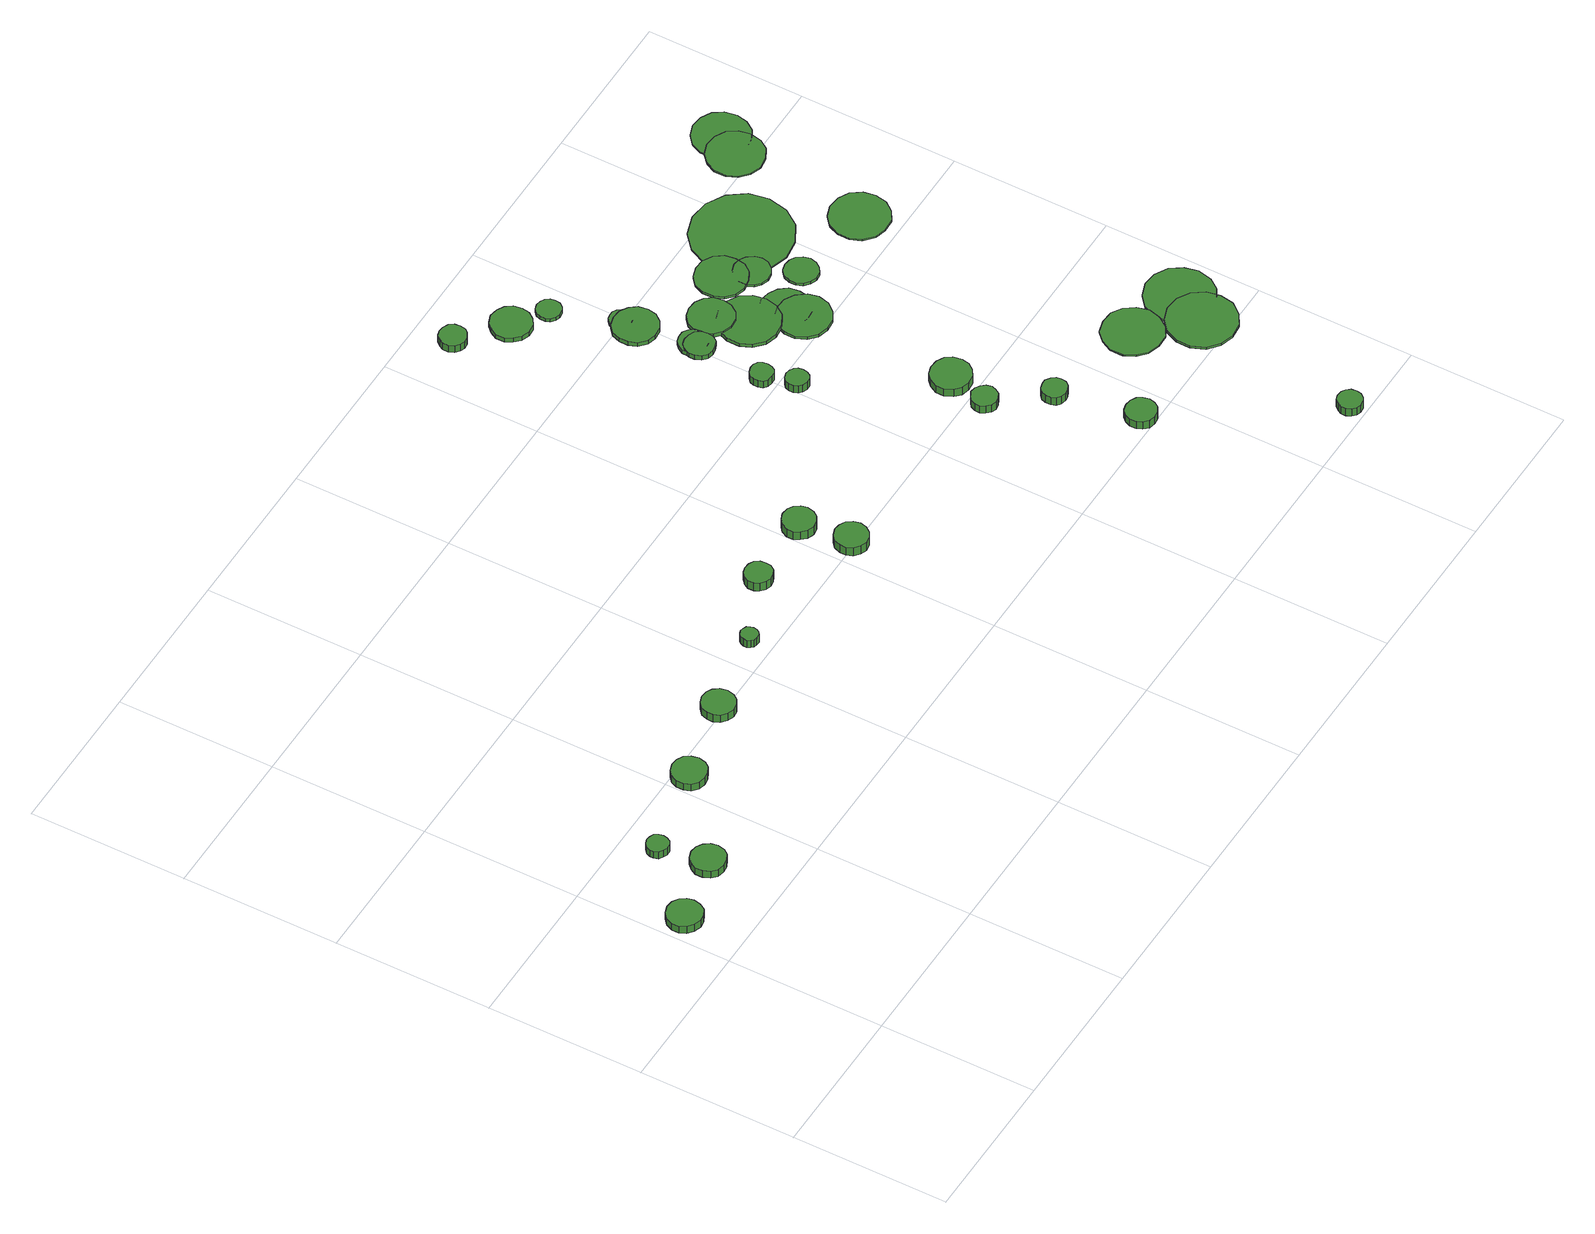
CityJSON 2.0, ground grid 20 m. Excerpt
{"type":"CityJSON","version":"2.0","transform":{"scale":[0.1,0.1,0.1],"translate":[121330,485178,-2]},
"CityObjects":{
"tree1":{"type":"SolitaryVegetationObject","attributes":{"function":"something"},"geometry":[{"type":"MultiSurface","lod":"1","boundaries":[[[0,1,2,3,4,5,6,7,8,9,10,11,12,13,14]],[[15,16,17,18,19,20,21,22,23,24,25,26,27,28,29]],[[0,29,28,1]],[[1,28,27,2]],[[2,27,26,3]],[[3,26,25,4]],[[4,25,24,5]],[[5,24,23,6]],[[6,23,22,7]],[[7,22,21,8]],[[8,21,20,9]],[[9,20,19,10]],[[10,19,18,11]],[[11,18,17,12]],[[12,17,16,13]],[[13,16,15,14]],[[14,15,29,0]]]}]},
"tree2":{"type":"SolitaryVegetationObject","attributes":{"function":"something"},"geometry":[{"type":"MultiSurface","lod":"1","boundaries":[[[30,31,32,33,34,35,36,37,38,39,40,41,42,43,44]],[[45,46,47,48,49,50,51,52,53,54,55,56,57,58,59]],[[30,59,58,31]],[[31,58,57,32]],[[32,57,56,33]],[[33,56,55,34]],[[34,55,54,35]],[[35,54,53,36]],[[36,53,52,37]],[[37,52,51,38]],[[38,51,50,39]],[[39,50,49,40]],[[40,49,48,41]],[[41,48,47,42]],[[42,47,46,43]],[[43,46,45,44]],[[44,45,59,30]]]}]},
"tree3":{"type":"SolitaryVegetationObject","attributes":{"function":"something"},"geometry":[{"type":"MultiSurface","lod":"1","boundaries":[[[60,61,62,63,64,65,66,67,68,69,70,71,72,73,74]],[[75,76,77,78,79,80,81,82,83,84,85,86,87,88,89]],[[60,89,88,61]],[[61,88,87,62]],[[62,87,86,63]],[[63,86,85,64]],[[64,85,84,65]],[[65,84,83,66]],[[66,83,82,67]],[[67,82,81,68]],[[68,81,80,69]],[[69,80,79,70]],[[70,79,78,71]],[[71,78,77,72]],[[72,77,76,73]],[[73,76,75,74]],[[74,75,89,60]]]}]},
"tree4":{"type":"SolitaryVegetationObject","attributes":{"function":"something"},"geometry":[{"type":"MultiSurface","lod":"1","boundaries":[[[90,91,92,93,94,95,96,97,98,99,100,101,102,103,104]],[[105,106,107,108,109,110,111,112,113,114,115,116,117,118,119]],[[90,119,118,91]],[[91,118,117,92]],[[92,117,116,93]],[[93,116,115,94]],[[94,115,114,95]],[[95,114,113,96]],[[96,113,112,97]],[[97,112,111,98]],[[98,111,110,99]],[[99,110,109,100]],[[100,109,108,101]],[[101,108,107,102]],[[102,107,106,103]],[[103,106,105,104]],[[104,105,119,90]]]}]},
"tree5":{"type":"SolitaryVegetationObject","attributes":{"function":"something"},"geometry":[{"type":"MultiSurface","lod":"1","boundaries":[[[120,121,122,123,124,125,126,127,128,129,130,131,132,133,134]],[[135,136,137,138,139,140,141,142,143,144,145,146,147,148,149]],[[120,149,148,121]],[[121,148,147,122]],[[122,147,146,123]],[[123,146,145,124]],[[124,145,144,125]],[[125,144,143,126]],[[126,143,142,127]],[[127,142,141,128]],[[128,141,140,129]],[[129,140,139,130]],[[130,139,138,131]],[[131,138,137,132]],[[132,137,136,133]],[[133,136,135,134]],[[134,135,149,120]]]}]},
"tree6":{"type":"SolitaryVegetationObject","attributes":{"function":"something"},"geometry":[{"type":"MultiSurface","lod":"1","boundaries":[[[150,151,152,153,154,155,156,157,158,159,160,161,162,163,164]],[[165,166,167,168,169,170,171,172,173,174,175,176,177,178,179]],[[150,179,178,151]],[[151,178,177,152]],[[152,177,176,153]],[[153,176,175,154]],[[154,175,174,155]],[[155,174,173,156]],[[156,173,172,157]],[[157,172,171,158]],[[158,171,170,159]],[[159,170,169,160]],[[160,169,168,161]],[[161,168,167,162]],[[162,167,166,163]],[[163,166,165,164]],[[164,165,179,150]]]}]},
"tree7":{"type":"SolitaryVegetationObject","attributes":{"function":"something"},"geometry":[{"type":"MultiSurface","lod":"1","boundaries":[[[180,181,182,183,184,185,186,187,188,189,190,191,192,193,194]],[[195,196,197,198,199,200,201,202,203,204,205,206,207,208,209]],[[180,209,208,181]],[[181,208,207,182]],[[182,207,206,183]],[[183,206,205,184]],[[184,205,204,185]],[[185,204,203,186]],[[186,203,202,187]],[[187,202,201,188]],[[188,201,200,189]],[[189,200,199,190]],[[190,199,198,191]],[[191,198,197,192]],[[192,197,196,193]],[[193,196,195,194]],[[194,195,209,180]]]}]},
"tree8":{"type":"SolitaryVegetationObject","attributes":{"function":"something"},"geometry":[{"type":"MultiSurface","lod":"1","boundaries":[[[210,211,212,213,214,215,216,217,218,219,220,221,222,223,224]],[[225,226,227,228,229,230,231,232,233,234,235,236,237,238,239]],[[210,239,238,211]],[[211,238,237,212]],[[212,237,236,213]],[[213,236,235,214]],[[214,235,234,215]],[[215,234,233,216]],[[216,233,232,217]],[[217,232,231,218]],[[218,231,230,219]],[[219,230,229,220]],[[220,229,228,221]],[[221,228,227,222]],[[222,227,226,223]],[[223,226,225,224]],[[224,225,239,210]]]}]},
"tree9":{"type":"SolitaryVegetationObject","attributes":{"function":"something"},"geometry":[{"type":"MultiSurface","lod":"1","boundaries":[[[240,241,242,243,244,245,246,247,248,249,250,251,252,253,254]],[[255,256,257,258,259,260,261,262,263,264,265,266,267,268,269]],[[240,269,268,241]],[[241,268,267,242]],[[242,267,266,243]],[[243,266,265,244]],[[244,265,264,245]],[[245,264,263,246]],[[246,263,262,247]],[[247,262,261,248]],[[248,261,260,249]],[[249,260,259,250]],[[250,259,258,251]],[[251,258,257,252]],[[252,257,256,253]],[[253,256,255,254]],[[254,255,269,240]]]}]},
"tree10":{"type":"SolitaryVegetationObject","attributes":{"function":"something"},"geometry":[{"type":"MultiSurface","lod":"1","boundaries":[[[270,271,272,273,274,275,276,277,278,279,280,281,282,283,284]],[[285,286,287,288,289,290,291,292,293,294,295,296,297,298,299]],[[270,299,298,271]],[[271,298,297,272]],[[272,297,296,273]],[[273,296,295,274]],[[274,295,294,275]],[[275,294,293,276]],[[276,293,292,277]],[[277,292,291,278]],[[278,291,290,279]],[[279,290,289,280]],[[280,289,288,281]],[[281,288,287,282]],[[282,287,286,283]],[[283,286,285,284]],[[284,285,299,270]]]}]},
"tree11":{"type":"SolitaryVegetationObject","attributes":{"function":"something"},"geometry":[{"type":"MultiSurface","lod":"1","boundaries":[[[300,301,302,303,304,305,306,307,308,309,310,311,312,313,314]],[[315,316,317,318,319,320,321,322,323,324,325,326,327,328,329]],[[300,329,328,301]],[[301,328,327,302]],[[302,327,326,303]],[[303,326,325,304]],[[304,325,324,305]],[[305,324,323,306]],[[306,323,322,307]],[[307,322,321,308]],[[308,321,320,309]],[[309,320,319,310]],[[310,319,318,311]],[[311,318,317,312]],[[312,317,316,313]],[[313,316,315,314]],[[314,315,329,300]]]}]},
"tree12":{"type":"SolitaryVegetationObject","attributes":{"function":"something"},"geometry":[{"type":"MultiSurface","lod":"1","boundaries":[[[330,331,332,333,334,335,336,337,338,339,340,341,342,343,344]],[[345,346,347,348,349,350,351,352,353,354,355,356,357,358,359]],[[330,359,358,331]],[[331,358,357,332]],[[332,357,356,333]],[[333,356,355,334]],[[334,355,354,335]],[[335,354,353,336]],[[336,353,352,337]],[[337,352,351,338]],[[338,351,350,339]],[[339,350,349,340]],[[340,349,348,341]],[[341,348,347,342]],[[342,347,346,343]],[[343,346,345,344]],[[344,345,359,330]]]}]},
"tree13":{"type":"SolitaryVegetationObject","attributes":{"function":"something"},"geometry":[{"type":"MultiSurface","lod":"1","boundaries":[[[360,361,362,363,364,365,366,367,368,369,370,371,372,373,374]],[[375,376,377,378,379,380,381,382,383,384,385,386,387,388,389]],[[360,389,388,361]],[[361,388,387,362]],[[362,387,386,363]],[[363,386,385,364]],[[364,385,384,365]],[[365,384,383,366]],[[366,383,382,367]],[[367,382,381,368]],[[368,381,380,369]],[[369,380,379,370]],[[370,379,378,371]],[[371,378,377,372]],[[372,377,376,373]],[[373,376,375,374]],[[374,375,389,360]]]}]},
"tree14":{"type":"SolitaryVegetationObject","attributes":{"function":"something"},"geometry":[{"type":"MultiSurface","lod":"1","boundaries":[[[390,391,392,393,394,395,396,397,398,399,400,401,402,403,404]],[[405,406,407,408,409,410,411,412,413,414,415,416,417,418,419]],[[390,419,418,391]],[[391,418,417,392]],[[392,417,416,393]],[[393,416,415,394]],[[394,415,414,395]],[[395,414,413,396]],[[396,413,412,397]],[[397,412,411,398]],[[398,411,410,399]],[[399,410,409,400]],[[400,409,408,401]],[[401,408,407,402]],[[402,407,406,403]],[[403,406,405,404]],[[404,405,419,390]]]}]},
"tree15":{"type":"SolitaryVegetationObject","attributes":{"function":"something"},"geometry":[{"type":"MultiSurface","lod":"1","boundaries":[[[420,421,422,423,424,425,426,427,428,429,430,431,432,433,434]],[[435,436,437,438,439,440,441,442,443,444,445,446,447,448,449]],[[420,449,448,421]],[[421,448,447,422]],[[422,447,446,423]],[[423,446,445,424]],[[424,445,444,425]],[[425,444,443,426]],[[426,443,442,427]],[[427,442,441,428]],[[428,441,440,429]],[[429,440,439,430]],[[430,439,438,431]],[[431,438,437,432]],[[432,437,436,433]],[[433,436,435,434]],[[434,435,449,420]]]}]},
"tree16":{"type":"SolitaryVegetationObject","attributes":{"function":"something"},"geometry":[{"type":"MultiSurface","lod":"1","boundaries":[[[450,451,452,453,454,455,456,457,458,459,460,461,462,463,464]],[[465,466,467,468,469,470,471,472,473,474,475,476,477,478,479]],[[450,479,478,451]],[[451,478,477,452]],[[452,477,476,453]],[[453,476,475,454]],[[454,475,474,455]],[[455,474,473,456]],[[456,473,472,457]],[[457,472,471,458]],[[458,471,470,459]],[[459,470,469,460]],[[460,469,468,461]],[[461,468,467,462]],[[462,467,466,463]],[[463,466,465,464]],[[464,465,479,450]]]}]},
"tree17":{"type":"SolitaryVegetationObject","attributes":{"function":"something"},"geometry":[{"type":"MultiSurface","lod":"1","boundaries":[[[480,481,482,483,484,485,486,487,488,489,490,491,492,493,494]],[[495,496,497,498,499,500,501,502,503,504,505,506,507,508,509]],[[480,509,508,481]],[[481,508,507,482]],[[482,507,506,483]],[[483,506,505,484]],[[484,505,504,485]],[[485,504,503,486]],[[486,503,502,487]],[[487,502,501,488]],[[488,501,500,489]],[[489,500,499,490]],[[490,499,498,491]],[[491,498,497,492]],[[492,497,496,493]],[[493,496,495,494]],[[494,495,509,480]]]}]},
"tree18":{"type":"SolitaryVegetationObject","attributes":{"function":"something"},"geometry":[{"type":"MultiSurface","lod":"1","boundaries":[[[510,511,512,513,514,515,516,517,518,519,520,521,522,523,524]],[[525,526,527,528,529,530,531,532,533,534,535,536,537,538,539]],[[510,539,538,511]],[[511,538,537,512]],[[512,537,536,513]],[[513,536,535,514]],[[514,535,534,515]],[[515,534,533,516]],[[516,533,532,517]],[[517,532,531,518]],[[518,531,530,519]],[[519,530,529,520]],[[520,529,528,521]],[[521,528,527,522]],[[522,527,526,523]],[[523,526,525,524]],[[524,525,539,510]]]}]},
"tree19":{"type":"SolitaryVegetationObject","attributes":{"function":"something"},"geometry":[{"type":"MultiSurface","lod":"1","boundaries":[[[540,541,542,543,544,545,546,547,548,549,550,551,552,553,554]],[[555,556,557,558,559,560,561,562,563,564,565,566,567,568,569]],[[540,569,568,541]],[[541,568,567,542]],[[542,567,566,543]],[[543,566,565,544]],[[544,565,564,545]],[[545,564,563,546]],[[546,563,562,547]],[[547,562,561,548]],[[548,561,560,549]],[[549,560,559,550]],[[550,559,558,551]],[[551,558,557,552]],[[552,557,556,553]],[[553,556,555,554]],[[554,555,569,540]]]}]},
"tree20":{"type":"SolitaryVegetationObject","attributes":{"function":"something"},"geometry":[{"type":"MultiSurface","lod":"1","boundaries":[[[570,571,572,573,574,575,576,577,578,579,580,581,582,583,584]],[[585,586,587,588,589,590,591,592,593,594,595,596,597,598,599]],[[570,599,598,571]],[[571,598,597,572]],[[572,597,596,573]],[[573,596,595,574]],[[574,595,594,575]],[[575,594,593,576]],[[576,593,592,577]],[[577,592,591,578]],[[578,591,590,579]],[[579,590,589,580]],[[580,589,588,581]],[[581,588,587,582]],[[582,587,586,583]],[[583,586,585,584]],[[584,585,599,570]]]}]},
"tree21":{"type":"SolitaryVegetationObject","attributes":{"function":"something"},"geometry":[{"type":"MultiSurface","lod":"1","boundaries":[[[600,601,602,603,604,605,606,607,608,609,610,611,612,613,614]],[[615,616,617,618,619,620,621,622,623,624,625,626,627,628,629]],[[600,629,628,601]],[[601,628,627,602]],[[602,627,626,603]],[[603,626,625,604]],[[604,625,624,605]],[[605,624,623,606]],[[606,623,622,607]],[[607,622,621,608]],[[608,621,620,609]],[[609,620,619,610]],[[610,619,618,611]],[[611,618,617,612]],[[612,617,616,613]],[[613,616,615,614]],[[614,615,629,600]]]}]},
"tree22":{"type":"SolitaryVegetationObject","attributes":{"function":"something"},"geometry":[{"type":"MultiSurface","lod":"1","boundaries":[[[630,631,632,633,634,635,636,637,638,639,640,641,642,643,644]],[[645,646,647,648,649,650,651,652,653,654,655,656,657,658,659]],[[630,659,658,631]],[[631,658,657,632]],[[632,657,656,633]],[[633,656,655,634]],[[634,655,654,635]],[[635,654,653,636]],[[636,653,652,637]],[[637,652,651,638]],[[638,651,650,639]],[[639,650,649,640]],[[640,649,648,641]],[[641,648,647,642]],[[642,647,646,643]],[[643,646,645,644]],[[644,645,659,630]]]}]},
"tree23":{"type":"SolitaryVegetationObject","attributes":{"function":"something"},"geometry":[{"type":"MultiSurface","lod":"1","boundaries":[[[660,661,662,663,664,665,666,667,668,669,670,671,672,673,674]],[[675,676,677,678,679,680,681,682,683,684,685,686,687,688,689]],[[660,689,688,661]],[[661,688,687,662]],[[662,687,686,663]],[[663,686,685,664]],[[664,685,684,665]],[[665,684,683,666]],[[666,683,682,667]],[[667,682,681,668]],[[668,681,680,669]],[[669,680,679,670]],[[670,679,678,671]],[[671,678,677,672]],[[672,677,676,673]],[[673,676,675,674]],[[674,675,689,660]]]}]},
"tree24":{"type":"SolitaryVegetationObject","attributes":{"function":"something"},"geometry":[{"type":"MultiSurface","lod":"1","boundaries":[[[690,691,692,693,694,695,696,697,698,699,700,701,702,703,704]],[[705,706,707,708,709,710,711,712,713,714,715,716,717,718,719]],[[690,719,718,691]],[[691,718,717,692]],[[692,717,716,693]],[[693,716,715,694]],[[694,715,714,695]],[[695,714,713,696]],[[696,713,712,697]],[[697,712,711,698]],[[698,711,710,699]],[[699,710,709,700]],[[700,709,708,701]],[[701,708,707,702]],[[702,707,706,703]],[[703,706,705,704]],[[704,705,719,690]]]}]},
"tree25":{"type":"SolitaryVegetationObject","attributes":{"function":"something"},"geometry":[{"type":"MultiSurface","lod":"1","boundaries":[[[720,721,722,723,724,725,726,727,728,729,730,731,732,733,734]],[[735,736,737,738,739,740,741,742,743,744,745,746,747,748,749]],[[720,749,748,721]],[[721,748,747,722]],[[722,747,746,723]],[[723,746,745,724]],[[724,745,744,725]],[[725,744,743,726]],[[726,743,742,727]],[[727,742,741,728]],[[728,741,740,729]],[[729,740,739,730]],[[730,739,738,731]],[[731,738,737,732]],[[732,737,736,733]],[[733,736,735,734]],[[734,735,749,720]]]}]},
"tree26":{"type":"SolitaryVegetationObject","attributes":{"function":"something"},"geometry":[{"type":"MultiSurface","lod":"1","boundaries":[[[750,751,752,753,754,755,756,757,758,759,760,761,762,763,764]],[[765,766,767,768,769,770,771,772,773,774,775,776,777,778,779]],[[750,779,778,751]],[[751,778,777,752]],[[752,777,776,753]],[[753,776,775,754]],[[754,775,774,755]],[[755,774,773,756]],[[756,773,772,757]],[[757,772,771,758]],[[758,771,770,759]],[[759,770,769,760]],[[760,769,768,761]],[[761,768,767,762]],[[762,767,766,763]],[[763,766,765,764]],[[764,765,779,750]]]}]},
"tree27":{"type":"SolitaryVegetationObject","attributes":{"function":"something"},"geometry":[{"type":"MultiSurface","lod":"1","boundaries":[[[780,781,782,783,784,785,786,787,788,789,790,791,792,793,794]],[[795,796,797,798,799,800,801,802,803,804,805,806,807,808,809]],[[780,809,808,781]],[[781,808,807,782]],[[782,807,806,783]],[[783,806,805,784]],[[784,805,804,785]],[[785,804,803,786]],[[786,803,802,787]],[[787,802,801,788]],[[788,801,800,789]],[[789,800,799,790]],[[790,799,798,791]],[[791,798,797,792]],[[792,797,796,793]],[[793,796,795,794]],[[794,795,809,780]]]}]},
"tree28":{"type":"SolitaryVegetationObject","attributes":{"function":"something"},"geometry":[{"type":"MultiSurface","lod":"1","boundaries":[[[810,811,812,813,814,815,816,817,818,819,820,821,822,823,824]],[[825,826,827,828,829,830,831,832,833,834,835,836,837,838,839]],[[810,839,838,811]],[[811,838,837,812]],[[812,837,836,813]],[[813,836,835,814]],[[814,835,834,815]],[[815,834,833,816]],[[816,833,832,817]],[[817,832,831,818]],[[818,831,830,819]],[[819,830,829,820]],[[820,829,828,821]],[[821,828,827,822]],[[822,827,826,823]],[[823,826,825,824]],[[824,825,839,810]]]}]},
"tree29":{"type":"SolitaryVegetationObject","attributes":{"function":"something"},"geometry":[{"type":"MultiSurface","lod":"1","boundaries":[[[840,841,842,843,844,845,846,847,848,849,850,851,852,853,854]],[[855,856,857,858,859,860,861,862,863,864,865,866,867,868,869]],[[840,869,868,841]],[[841,868,867,842]],[[842,867,866,843]],[[843,866,865,844]],[[844,865,864,845]],[[845,864,863,846]],[[846,863,862,847]],[[847,862,861,848]],[[848,861,860,849]],[[849,860,859,850]],[[850,859,858,851]],[[851,858,857,852]],[[852,857,856,853]],[[853,856,855,854]],[[854,855,869,840]]]}]},
"tree30":{"type":"SolitaryVegetationObject","attributes":{"function":"something"},"geometry":[{"type":"MultiSurface","lod":"1","boundaries":[[[870,871,872,873,874,875,876,877,878,879,880,881,882,883,884]],[[885,886,887,888,889,890,891,892,893,894,895,896,897,898,899]],[[870,899,898,871]],[[871,898,897,872]],[[872,897,896,873]],[[873,896,895,874]],[[874,895,894,875]],[[875,894,893,876]],[[876,893,892,877]],[[877,892,891,878]],[[878,891,890,879]],[[879,890,889,880]],[[880,889,888,881]],[[881,888,887,882]],[[882,887,886,883]],[[883,886,885,884]],[[884,885,899,870]]]}]},
"tree31":{"type":"SolitaryVegetationObject","attributes":{"function":"something"},"geometry":[{"type":"MultiSurface","lod":"1","boundaries":[[[900,901,902,903,904,905,906,907,908,909,910,911,912,913,914]],[[915,916,917,918,919,920,921,922,923,924,925,926,927,928,929]],[[900,929,928,901]],[[901,928,927,902]],[[902,927,926,903]],[[903,926,925,904]],[[904,925,924,905]],[[905,924,923,906]],[[906,923,922,907]],[[907,922,921,908]],[[908,921,920,909]],[[909,920,919,910]],[[910,919,918,911]],[[911,918,917,912]],[[912,917,916,913]],[[913,916,915,914]],[[914,915,929,900]]]}]},
"tree32":{"type":"SolitaryVegetationObject","attributes":{"function":"something"},"geometry":[{"type":"MultiSurface","lod":"1","boundaries":[[[930,931,932,933,934,935,936,937,938,939,940,941,942,943,944]],[[945,946,947,948,949,950,951,952,953,954,955,956,957,958,959]],[[930,959,958,931]],[[931,958,957,932]],[[932,957,956,933]],[[933,956,955,934]],[[934,955,954,935]],[[935,954,953,936]],[[936,953,952,937]],[[937,952,951,938]],[[938,951,950,939]],[[939,950,949,940]],[[940,949,948,941]],[[941,948,947,942]],[[942,947,946,943]],[[943,946,945,944]],[[944,945,959,930]]]}]},
"tree33":{"type":"SolitaryVegetationObject","attributes":{"function":"something"},"geometry":[{"type":"MultiSurface","lod":"1","boundaries":[[[960,961,962,963,964,965,966,967,968,969,970,971,972,973,974]],[[975,976,977,978,979,980,981,982,983,984,985,986,987,988,989]],[[960,989,988,961]],[[961,988,987,962]],[[962,987,986,963]],[[963,986,985,964]],[[964,985,984,965]],[[965,984,983,966]],[[966,983,982,967]],[[967,982,981,968]],[[968,981,980,969]],[[969,980,979,970]],[[970,979,978,971]],[[971,978,977,972]],[[972,977,976,973]],[[973,976,975,974]],[[974,975,989,960]]]}]},
"tree34":{"type":"SolitaryVegetationObject","attributes":{"function":"something"},"geometry":[{"type":"MultiSurface","lod":"1","boundaries":[[[990,991,992,993,994,995,996,997,998,999,1000,1001,1002,1003,1004]],[[1005,1006,1007,1008,1009,1010,1011,1012,1013,1014,1015,1016,1017,1018,1019]],[[990,1019,1018,991]],[[991,1018,1017,992]],[[992,1017,1016,993]],[[993,1016,1015,994]],[[994,1015,1014,995]],[[995,1014,1013,996]],[[996,1013,1012,997]],[[997,1012,1011,998]],[[998,1011,1010,999]],[[999,1010,1009,1000]],[[1000,1009,1008,1001]],[[1001,1008,1007,1002]],[[1002,1007,1006,1003]],[[1003,1006,1005,1004]],[[1004,1005,1019,990]]]}]},
"tree35":{"type":"SolitaryVegetationObject","attributes":{"function":"something"},"geometry":[{"type":"MultiSurface","lod":"1","boundaries":[[[1020,1021,1022,1023,1024,1025,1026,1027,1028,1029,1030,1031,1032,1033,1034]],[[1035,1036,1037,1038,1039,1040,1041,1042,1043,1044,1045,1046,1047,1048,1049]],[[1020,1049,1048,1021]],[[1021,1048,1047,1022]],[[1022,1047,1046,1023]],[[1023,1046,1045,1024]],[[1024,1045,1044,1025]],[[1025,1044,1043,1026]],[[1026,1043,1042,1027]],[[1027,1042,1041,1028]],[[1028,1041,1040,1029]],[[1029,1040,1039,1030]],[[1030,1039,1038,1031]],[[1031,1038,1037,1032]],[[1032,1037,1036,1033]],[[1033,1036,1035,1034]],[[1034,1035,1049,1020]]]}]},
"tree36":{"type":"SolitaryVegetationObject","attributes":{"function":"something"},"geometry":[{"type":"MultiSurface","lod":"1","boundaries":[[[1050,1051,1052,1053,1054,1055,1056,1057,1058,1059,1060,1061,1062,1063,1064]],[[1065,1066,1067,1068,1069,1070,1071,1072,1073,1074,1075,1076,1077,1078,1079]],[[1050,1079,1078,1051]],[[1051,1078,1077,1052]],[[1052,1077,1076,1053]],[[1053,1076,1075,1054]],[[1054,1075,1074,1055]],[[1055,1074,1073,1056]],[[1056,1073,1072,1057]],[[1057,1072,1071,1058]],[[1058,1071,1070,1059]],[[1059,1070,1069,1060]],[[1060,1069,1068,1061]],[[1061,1068,1067,1062]],[[1062,1067,1066,1063]],[[1063,1066,1065,1064]],[[1064,1065,1079,1050]]]}]},
"tree37":{"type":"SolitaryVegetationObject","attributes":{"function":"something"},"geometry":[{"type":"MultiSurface","lod":"1","boundaries":[[[1080,1081,1082,1083,1084,1085,1086,1087,1088,1089,1090,1091,1092,1093,1094]],[[1095,1096,1097,1098,1099,1100,1101,1102,1103,1104,1105,1106,1107,1108,1109]],[[1080,1109,1108,1081]],[[1081,1108,1107,1082]],[[1082,1107,1106,1083]],[[1083,1106,1105,1084]],[[1084,1105,1104,1085]],[[1085,1104,1103,1086]],[[1086,1103,1102,1087]],[[1087,1102,1101,1088]],[[1088,1101,1100,1089]],[[1089,1100,1099,1090]],[[1090,1099,1098,1091]],[[1091,1098,1097,1092]],[[1092,1097,1096,1093]],[[1093,1096,1095,1094]],[[1094,1095,1109,1080]]]}]}
},
"vertices":[
[47,273,25],[45,282,25],[40,289,25],[32,294,25],[23,295,25],[14,292,25],[7,286,25],[3,277,25],[3,268,25],[7,260,25],[14,254,25],[23,251,25],[32,252,25],[40,256,25],[45,264,25],[45,264,14],[40,256,14],[32,252,14],[23,251,14],[14,254,14],[7,260,14],[3,268,14],[3,277,14],[7,286,14],[14,292,14],[23,295,14],[32,294,14],[40,289,14],[45,282,14],[47,273,14],
[134,292,25],[132,301,25],[127,308,25],[119,313,25],[110,314,25],[101,311,25],[95,305,25],[91,297,25],[91,288,25],[95,279,25],[101,273,25],[110,271,25],[119,272,25],[127,276,25],[132,283,25],[132,283,14],[127,276,14],[119,272,14],[110,271,14],[101,273,14],[95,279,14],[91,288,14],[91,297,14],[95,305,14],[101,311,14],[110,314,14],[119,313,14],[127,308,14],[132,301,14],[134,292,14],
[116,353,25],[115,359,25],[112,364,25],[107,366,25],[101,367,25],[96,365,25],[91,361,25],[89,356,25],[89,351,25],[91,345,25],[96,342,25],[101,340,25],[107,340,25],[112,343,25],[115,348,25],[115,348,14],[112,343,14],[107,340,14],[101,340,14],[96,342,14],[91,345,14],[89,351,14],[89,356,14],[91,361,14],[96,365,14],[101,367,14],[107,366,14],[112,364,14],[115,359,14],[116,353,14],
[241,379,24],[239,388,24],[234,396,24],[226,400,24],[217,401,24],[208,398,24],[201,392,24],[198,384,24],[198,375,24],[201,366,24],[208,360,24],[217,358,24],[226,359,24],[234,363,24],[239,370,24],[239,370,13],[234,363,13],[226,359,13],[217,358,13],[208,360,13],[201,366,13],[198,375,13],[198,384,13],[201,392,13],[208,398,13],[217,401,13],[226,400,13],[234,396,13],[239,388,13],[241,379,13],
[347,403,25],[345,412,25],[340,419,25],[333,423,25],[324,424,25],[316,421,25],[309,415,25],[306,407,25],[306,399,25],[309,391,25],[316,385,25],[324,382,25],[333,383,25],[340,387,25],[345,394,25],[345,394,13],[340,387,13],[333,383,13],[324,382,13],[316,385,13],[309,391,13],[306,399,13],[306,407,13],[309,415,13],[316,421,13],[324,424,13],[333,423,13],[340,419,13],[345,412,13],[347,403,13],
[446,426,25],[445,430,25],[443,434,25],[439,436,25],[434,437,25],[430,435,25],[427,432,25],[425,428,25],[425,423,25],[427,419,25],[430,416,25],[434,415,25],[439,415,25],[443,418,25],[445,421,25],[445,421,13],[443,418,13],[439,415,13],[434,415,13],[430,416,13],[427,419,13],[425,423,13],[425,428,13],[427,432,13],[430,435,13],[434,437,13],[439,436,13],[443,434,13],[445,430,13],[446,426,13],
[539,464,26],[538,471,26],[534,477,26],[528,480,26],[520,481,26],[514,479,26],[508,474,26],[505,468,26],[505,460,26],[508,454,26],[514,449,26],[520,447,26],[528,448,26],[534,451,26],[538,457,26],[538,457,13],[534,451,13],[528,448,13],[520,447,13],[514,449,13],[508,454,13],[505,460,13],[505,468,13],[508,474,13],[514,479,13],[520,481,13],[528,480,13],[534,477,13],[538,471,13],[539,464,13],
[647,402,25],[645,411,25],[640,418,25],[632,422,25],[624,423,25],[616,420,25],[609,414,25],[606,406,25],[606,398,25],[609,390,25],[616,384,25],[624,381,25],[632,382,25],[640,387,25],[645,394,25],[645,394,12],[640,387,12],[632,382,12],[624,381,12],[616,384,12],[609,390,12],[606,398,12],[606,406,12],[609,414,12],[616,420,12],[624,423,12],[632,422,12],[640,418,12],[645,411,12],[647,402,12],
[637,466,26],[635,474,26],[630,481,26],[623,485,26],[614,486,26],[606,483,26],[600,478,26],[596,470,26],[596,461,26],[600,454,26],[606,448,26],[614,445,26],[623,446,26],[630,450,26],[635,457,26],[635,457,13],[630,450,13],[623,446,13],[614,445,13],[606,448,13],[600,454,13],[596,461,13],[596,470,13],[600,478,13],[606,483,13],[614,486,13],[623,485,13],[630,481,13],[635,474,13],[637,466,13],
[684,949,24],[683,956,24],[679,962,24],[672,965,24],[665,966,24],[659,964,24],[654,959,24],[651,953,24],[651,946,24],[654,939,24],[659,935,24],[665,932,24],[672,933,24],[679,937,24],[683,942,24],[683,942,13],[679,937,13],[672,933,13],[665,932,13],[659,935,13],[654,939,13],[651,946,13],[651,953,13],[654,959,13],[659,964,13],[665,966,13],[672,965,13],[679,962,13],[683,956,13],[684,949,13],
[820,578,25],[819,584,25],[816,588,25],[811,591,25],[805,592,25],[799,590,25],[795,586,25],[793,581,25],[793,575,25],[795,570,25],[799,566,25],[805,564,25],[811,564,25],[816,567,25],[819,572,25],[819,572,13],[816,567,13],[811,564,13],[805,564,13],[799,566,13],[795,570,13],[793,575,13],[793,581,13],[795,586,13],[799,590,13],[805,592,13],[811,591,13],[816,588,13],[819,584,13],[820,578,13],
[809,618,23],[808,624,23],[805,629,23],[800,632,23],[794,632,23],[788,630,23],[783,626,23],[781,621,23],[781,615,23],[783,609,23],[788,605,23],[794,604,23],[800,604,23],[805,607,23],[808,612,23],[808,612,12],[805,607,12],[800,604,12],[794,604,12],[788,605,12],[783,609,12],[781,615,12],[781,621,12],[783,626,12],[788,630,12],[794,632,12],[800,632,12],[805,629,12],[808,624,12],[809,618,12],
[747,904,19],[745,915,19],[739,923,19],[730,928,19],[719,930,19],[709,926,19],[702,919,19],[697,910,19],[697,899,19],[702,890,19],[709,883,19],[719,879,19],[730,880,19],[739,886,19],[745,894,19],[745,894,12],[739,886,12],[730,880,12],[719,879,12],[709,883,12],[702,890,12],[697,899,12],[697,910,12],[702,919,12],[709,926,12],[719,930,12],[730,928,12],[739,923,12],[745,915,12],[747,904,12],
[905,379,25],[903,386,25],[899,391,25],[893,395,25],[886,396,25],[880,393,25],[875,389,25],[872,383,25],[872,376,25],[875,370,25],[880,365,25],[886,363,25],[893,364,25],[899,367,25],[903,373,25],[903,373,13],[899,367,13],[893,364,13],[886,363,13],[880,365,13],[875,370,13],[872,376,13],[872,383,13],[875,389,13],[880,393,13],[886,396,13],[893,395,13],[899,391,13],[903,386,13],[905,379,13],
[819,702,19],[818,710,19],[813,717,19],[806,720,19],[798,721,19],[791,719,19],[785,714,19],[782,706,19],[782,699,19],[785,691,19],[791,686,19],[798,684,19],[806,685,19],[813,688,19],[818,695,19],[818,695,12],[813,688,12],[806,685,12],[798,684,12],[791,686,12],[785,691,12],[782,699,12],[782,706,12],[785,714,12],[791,719,12],[798,721,12],[806,720,12],[813,717,12],[818,710,12],[819,702,12],
[819,711,18],[818,719,18],[813,725,18],[807,729,18],[799,729,18],[792,727,18],[787,722,18],[783,715,18],[783,708,18],[787,701,18],[792,696,18],[799,693,18],[807,694,18],[813,698,18],[818,704,18],[818,704,12],[813,698,12],[807,694,12],[799,693,12],[792,696,12],[787,701,12],[783,708,12],[783,715,12],[787,722,12],[792,727,12],[799,729,12],[807,729,12],[813,725,12],[818,719,12],[819,711,12],
[977,214,26],[975,222,26],[971,228,26],[964,232,26],[956,233,26],[948,231,26],[942,225,26],[939,218,26],[939,210,26],[942,203,26],[948,197,26],[956,195,26],[964,196,26],[971,200,26],[975,206,26],[975,206,14],[971,200,14],[964,196,14],[956,195,14],[948,197,14],[942,203,14],[939,210,14],[939,218,14],[942,225,14],[948,231,14],[956,233,14],[964,232,14],[971,228,14],[975,222,14],[977,214,14],
[818,780,18],[816,792,18],[809,801,18],[799,807,18],[787,808,18],[776,805,18],[767,797,18],[763,786,18],[763,775,18],[767,764,18],[776,756,18],[787,753,18],[799,754,18],[809,760,18],[816,769,18],[816,769,12],[809,760,12],[799,754,12],[787,753,12],[776,756,12],[767,764,12],[763,775,12],[763,786,12],[767,797,12],[776,805,12],[787,808,12],[799,807,12],[809,801,12],[816,792,12],[818,780,12],
[778,879,17],[777,885,17],[773,890,17],[768,893,17],[761,894,17],[755,892,17],[750,888,17],[748,882,17],[748,875,17],[750,869,17],[755,865,17],[761,863,17],[768,864,17],[773,867,17],[777,872,17],[777,872,12],[773,867,12],[768,864,12],[761,863,12],[755,865,12],[750,869,12],[748,875,12],[748,882,12],[750,888,12],[755,892,12],[761,894,12],[768,893,12],[773,890,12],[777,885,12],[778,879,12],
[925,430,24],[923,441,24],[917,449,24],[908,454,24],[897,455,24],[887,452,24],[880,445,24],[875,436,24],[875,425,24],[880,415,24],[887,408,24],[897,405,24],[908,406,24],[917,412,24],[923,420,24],[923,420,12],[917,412,12],[908,406,12],[897,405,12],[887,408,12],[880,415,12],[875,425,12],[875,436,12],[880,445,12],[887,452,12],[897,455,12],[908,454,12],[917,449,12],[923,441,12],[925,430,12],
[805,800,17],[804,806,17],[800,811,17],[795,814,17],[789,814,17],[784,813,17],[779,809,17],[777,803,17],[777,798,17],[779,792,17],[784,788,17],[789,786,17],[795,787,17],[800,790,17],[804,795,17],[804,795,12],[800,790,12],[795,787,12],[789,786,12],[784,788,12],[779,792,12],[777,798,12],[777,803,12],[779,809,12],[784,813,12],[789,814,12],[795,814,12],[800,811,12],[804,806,12],[805,800,12],
[956,318,23],[955,324,23],[951,329,23],[945,333,23],[939,333,23],[932,331,23],[927,327,23],[925,321,23],[925,314,23],[927,308,23],[932,304,23],[939,302,23],[945,303,23],[951,306,23],[955,311,23],[955,311,11],[951,306,11],[945,303,11],[939,302,11],[932,304,11],[927,308,11],[925,314,11],[925,321,11],[927,327,11],[932,331,11],[939,333,11],[945,333,11],[951,329,11],[955,324,11],[956,318,11],
[873,713,18],[871,725,18],[864,734,18],[854,740,18],[842,741,18],[831,738,18],[822,730,18],[817,719,18],[817,707,18],[822,697,18],[831,689,18],[842,685,18],[854,686,18],[864,692,18],[871,702,18],[871,702,12],[864,692,12],[854,686,12],[842,685,12],[831,689,12],[822,697,12],[817,707,12],[817,719,12],[822,730,12],[831,738,12],[842,741,12],[854,740,12],[864,734,12],[871,725,12],[873,713,12],
[900,673,17],[897,689,17],[888,702,17],[874,710,17],[858,711,17],[843,706,17],[831,696,17],[825,681,17],[825,665,17],[831,651,17],[843,640,17],[858,635,17],[874,637,17],[888,645,17],[897,658,17],[897,658,12],[888,645,12],[874,637,12],[858,635,12],[843,640,12],[831,651,12],[825,665,12],[825,681,12],[831,696,12],[843,706,12],[858,711,12],[874,710,12],[888,702,12],[897,689,12],[900,673,12],
[934,623,16],[931,636,16],[922,648,16],[910,655,16],[897,656,16],[883,652,16],[873,642,16],[867,630,16],[867,616,16],[873,603,16],[883,594,16],[897,590,16],[910,591,16],[922,598,16],[931,609,16],[931,609,12],[922,598,12],[910,591,12],[897,590,12],[883,594,12],[873,603,12],[867,616,12],[867,630,12],[873,642,12],[883,652,12],[897,656,12],[910,655,12],[922,648,12],[931,636,12],[934,623,12],
[931,647,15],[929,660,15],[921,670,15],[910,676,15],[898,678,15],[886,674,15],[876,665,15],[871,654,15],[871,641,15],[876,629,15],[886,621,15],[898,617,15],[910,618,15],[921,625,15],[929,635,15],[929,635,12],[921,625,12],[910,618,12],[898,617,12],[886,621,12],[876,629,12],[871,641,12],[871,654,12],[876,665,12],[886,674,12],[898,678,12],[910,676,12],[921,670,12],[929,660,12],[931,647,12],
[1108,18,23],[1107,25,23],[1103,30,23],[1098,33,23],[1091,34,23],[1085,32,23],[1081,27,23],[1078,22,23],[1078,15,23],[1081,9,23],[1085,5,23],[1091,3,23],[1098,4,23],[1103,7,23],[1107,12,23],[1107,12,11],[1103,7,11],[1098,4,11],[1091,3,11],[1085,5,11],[1081,9,11],[1078,15,11],[1078,22,11],[1081,27,11],[1085,32,11],[1091,34,11],[1098,33,11],[1103,30,11],[1107,25,11],[1108,18,11],
[938,735,15],[936,748,15],[928,759,15],[916,766,15],[903,767,15],[890,763,15],[880,754,15],[875,742,15],[875,728,15],[880,716,15],[890,707,15],[903,703,15],[916,705,15],[928,711,15],[936,722,15],[936,722,12],[928,711,12],[916,705,12],[903,703,12],[890,707,12],[880,716,12],[875,728,12],[875,742,12],[880,754,12],[890,763,12],[903,767,12],[916,766,12],[928,759,12],[936,748,12],[938,735,12],
[954,709,15],[952,718,15],[946,726,15],[938,731,15],[929,732,15],[920,729,15],[913,723,15],[909,714,15],[909,705,15],[913,696,15],[920,690,15],[929,687,15],[938,688,15],[946,693,15],[952,700,15],[952,700,12],[946,693,12],[938,688,12],[929,687,12],[920,690,12],[913,696,12],[909,705,12],[909,714,12],[913,723,12],[920,729,12],[929,732,12],[938,731,12],[946,726,12],[952,718,12],[954,709,12],
[1108,290,11],[1104,305,11],[1095,318,11],[1082,326,11],[1066,327,11],[1051,323,11],[1040,312,11],[1033,298,11],[1033,282,11],[1040,268,11],[1051,258,11],[1066,253,11],[1082,254,11],[1095,262,11],[1104,275,11],[1104,275,9],[1095,262,9],[1082,254,9],[1066,253,9],[1051,258,9],[1040,268,9],[1033,282,9],[1033,298,9],[1040,312,9],[1051,323,9],[1066,327,9],[1082,326,9],[1095,318,9],[1104,305,9],[1108,290,9],
[981,661,15],[979,670,15],[974,677,15],[967,681,15],[958,682,15],[950,680,15],[943,674,15],[940,666,15],[940,657,15],[943,649,15],[950,643,15],[958,640,15],[967,641,15],[974,646,15],[979,653,15],[979,653,11],[974,646,11],[967,641,11],[958,640,11],[950,643,11],[943,649,11],[940,657,11],[940,666,11],[943,674,11],[950,680,11],[958,682,11],[967,681,11],[974,677,11],[979,670,11],[981,661,11],
[1167,231,12],[1164,248,12],[1153,263,12],[1138,272,12],[1120,274,12],[1103,268,12],[1089,256,12],[1082,240,12],[1082,222,12],[1089,205,12],[1103,193,12],[1120,188,12],[1138,190,12],[1153,199,12],[1164,213,12],[1164,213,9],[1153,199,9],[1138,190,9],[1120,188,9],[1103,193,9],[1089,205,9],[1082,222,9],[1082,240,9],[1089,256,9],[1103,268,9],[1120,274,9],[1138,272,9],[1153,263,9],[1164,248,9],[1167,231,9],
[1039,749,13],[1034,774,13],[1019,795,13],[996,808,13],[971,811,13],[946,803,13],[927,786,13],[916,762,13],[916,736,13],[927,713,13],[946,695,13],[971,687,13],[996,690,13],[1019,703,13],[1034,724,13],[1034,724,11],[1019,703,11],[996,690,11],[971,687,11],[946,695,11],[927,713,11],[916,736,11],[916,762,11],[927,786,11],[946,803,11],[971,811,11],[996,808,11],[1019,795,11],[1034,774,11],[1039,749,11],
[1190,273,9],[1186,290,9],[1176,305,9],[1160,314,9],[1143,316,9],[1126,310,9],[1112,298,9],[1105,282,9],[1105,264,9],[1112,248,9],[1126,236,9],[1143,230,9],[1160,232,9],[1176,241,9],[1186,255,9],[1186,255,6],[1176,241,6],[1160,232,6],[1143,230,6],[1126,236,6],[1112,248,6],[1105,264,6],[1105,282,6],[1112,298,6],[1126,310,6],[1143,316,6],[1160,314,6],[1176,305,6],[1186,290,6],[1190,273,6],
[1106,648,11],[1103,663,11],[1094,676,11],[1081,683,11],[1065,685,11],[1051,680,11],[1039,670,11],[1033,656,11],[1033,641,11],[1039,627,11],[1051,616,11],[1065,612,11],[1081,613,11],[1094,621,11],[1103,633,11],[1103,633,9],[1094,621,9],[1081,613,9],[1065,612,9],[1051,616,9],[1039,627,9],[1033,641,9],[1033,656,9],[1039,670,9],[1051,680,9],[1065,685,9],[1081,683,9],[1094,676,9],[1103,663,9],[1106,648,9],
[1117,819,11],[1114,833,11],[1106,845,11],[1093,852,11],[1078,854,11],[1064,849,11],[1053,839,11],[1047,826,11],[1047,811,11],[1053,798,11],[1064,788,11],[1078,783,11],[1093,785,11],[1106,792,11],[1114,804,11],[1114,804,9],[1106,792,9],[1093,785,9],[1078,783,9],[1064,788,9],[1053,798,9],[1047,811,9],[1047,826,9],[1053,839,9],[1064,849,9],[1078,854,9],[1093,852,9],[1106,845,9],[1114,833,9],[1117,819,9],
[1135,847,10],[1132,862,10],[1124,874,10],[1111,881,10],[1096,883,10],[1082,878,10],[1071,868,10],[1065,855,10],[1065,840,10],[1071,826,10],[1082,817,10],[1096,812,10],[1111,814,10],[1124,821,10],[1132,833,10],[1132,833,8],[1124,821,8],[1111,814,8],[1096,812,8],[1082,817,8],[1071,826,8],[1065,840,8],[1065,855,8],[1071,868,8],[1082,878,8],[1096,883,8],[1111,881,8],[1124,874,8],[1132,862,8],[1135,847,8]
]}
